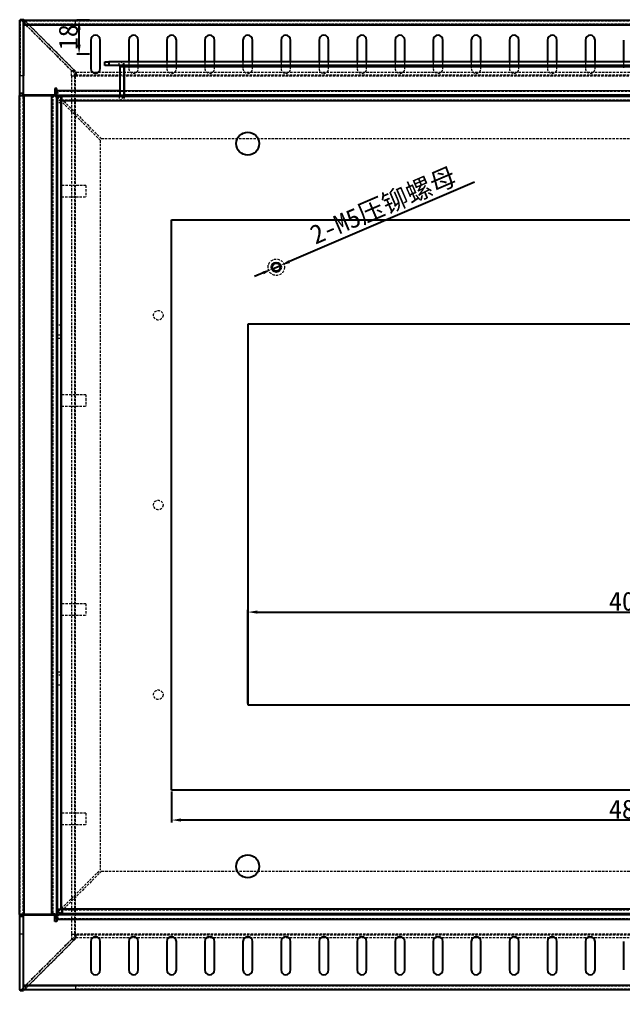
# Model space of a CAD drawing. Header units: millimetres. Extents: x -14348 to 6039, y -1826 to 2921.
# Drawn here: x -5723 to -5406, y 2055 to 2566 of the extents above; entities that cross this region are included whole.
import ezdxf

# ---------------------------------------------------------------- set-up
doc = ezdxf.new("R2010")
doc.units = ezdxf.units.MM
doc.linetypes.add('HIDDEN', pattern=[1.905, 1.27, -0.635])
doc.layers.add('标注', color=3, linetype='Continuous')
doc.dimstyles.new('ISO-25', dxfattribs={"dimtxt": 10, "dimasz": 5, "dimexe": 1.25, "dimexo": 0.625, "dimtad": 1, "dimdsep": 46, "dimtxsty": 'Standard', "dimcen": 2.5, "dimadec": 0, "dimazin": 0, "dimtfac": 1, "dimtmove": 0, "dimatfit": 3, "dimfxl": 1, "dimarcsym": 0})

# ---------------------------------------------------------------- blocks, each defined once
blk = doc.blocks.new('*D172')
at = {"layer": 'Defpoints', "color": 0, "transparency": 16777216}
for p in [(-5586.07, 2436.69), (-5590.66, 2434.71)]:
    blk.add_point(p, dxfattribs=at)
at = {"layer": '标注', "color": 0, "lineweight": -2, "transparency": 16777216}
for p, q in [((-5484.26, 2480.48), (-5581.47, 2438.67)), ((-5590.66, 2434.71), (-5586.07, 2436.69)), ((-5595.25, 2432.74), (-5599.85, 2430.76))]:
    blk.add_line(p, q, dxfattribs=at)
at = {"layer": '标注', "color": 0, "transparency": 16777216}
for points in [[(-5581.8, 2439.43), (-5581.14, 2437.9), (-5586.07, 2436.69)], [(-5595.58, 2433.5), (-5594.92, 2431.97), (-5590.66, 2434.71)]]:
    blk.add_solid(points, dxfattribs=at)
at = {"layer": '标注', "color": 0, "transparency": 16777216, "insert": (-5532.01, 2467.77), "char_height": 10, "attachment_point": 5, "rotation": 23.275}
blk.add_mtext('2-M5{\\fSimSun|b0|i0|c134|p2;压铆螺母}', dxfattribs=at)
blk = doc.blocks.new('*D173')
at = {"layer": 'Defpoints', "color": 0, "transparency": 16777216}
for p in [(-5203.36, 2254.4), (-5603.36, 2205.7), (-5203.36, 2205.7)]:
    blk.add_point(p, dxfattribs=at)
at = {"layer": '标注', "color": 0, "lineweight": -2, "transparency": 16777216}
for p, q in [((-5603.36, 2206.33), (-5603.36, 2255.65)), ((-5598.36, 2254.4), (-5208.36, 2254.4)), ((-5203.36, 2206.33), (-5203.36, 2255.65))]:
    blk.add_line(p, q, dxfattribs=at)
at = {"layer": '标注', "color": 0, "transparency": 16777216}
for points in [[(-5598.36, 2255.24), (-5598.36, 2253.57), (-5603.36, 2254.4)], [(-5208.36, 2255.24), (-5208.36, 2253.57), (-5203.36, 2254.4)]]:
    blk.add_solid(points, dxfattribs=at)
at = {"layer": '标注', "color": 0, "transparency": 16777216, "insert": (-5403.36, 2260.03), "char_height": 10, "attachment_point": 5}
blk.add_mtext('400', dxfattribs=at)
blk = doc.blocks.new('*D176')
at = {"layer": 'Defpoints', "color": 0, "transparency": 16777216}
for p in [(-5643.36, 2160.7), (-5163.36, 2160.7), (-5643.36, 2145.06)]:
    blk.add_point(p, dxfattribs=at)
at = {"layer": '标注', "color": 0, "lineweight": -2, "transparency": 16777216}
for p, q in [((-5643.36, 2160.08), (-5643.36, 2143.81)), ((-5163.36, 2160.08), (-5163.36, 2143.81)), ((-5168.36, 2145.06), (-5638.36, 2145.06))]:
    blk.add_line(p, q, dxfattribs=at)
at = {"layer": '标注', "color": 0, "transparency": 16777216}
for points in [[(-5638.36, 2145.9), (-5638.36, 2144.23), (-5643.36, 2145.06)], [(-5168.36, 2145.9), (-5168.36, 2144.23), (-5163.36, 2145.06)]]:
    blk.add_solid(points, dxfattribs=at)
at = {"layer": '标注', "color": 0, "transparency": 16777216, "insert": (-5403.36, 2150.69), "char_height": 10, "attachment_point": 5}
blk.add_mtext('480', dxfattribs=at)
blk = doc.blocks.new('*D180')
at = {"layer": 'Defpoints', "color": 0, "transparency": 16777216}
for p in [(-5691.98, 2565.67), (-5685.86, 2565.67), (-5685.86, 2547.67)]:
    blk.add_point(p, dxfattribs=at)
at = {"layer": '标注', "color": 0, "lineweight": -2, "transparency": 16777216}
for p, q in [((-5686.49, 2565.67), (-5693.23, 2565.67)), ((-5691.98, 2552.67), (-5691.98, 2560.67)), ((-5686.49, 2547.67), (-5693.23, 2547.67))]:
    blk.add_line(p, q, dxfattribs=at)
at = {"layer": '标注', "color": 0, "transparency": 16777216}
for points in [[(-5692.82, 2560.67), (-5691.15, 2560.67), (-5691.98, 2565.67)], [(-5692.82, 2552.67), (-5691.15, 2552.67), (-5691.98, 2547.67)]]:
    blk.add_solid(points, dxfattribs=at)
at = {"layer": '标注', "color": 0, "transparency": 16777216, "insert": (-5697.61, 2556.67), "char_height": 10, "attachment_point": 5, "rotation": 90}
blk.add_mtext('18', dxfattribs=at)

msp = doc.modelspace()

# ---------------------------------------------------------------- linework, layer by layer
at = {"color": 7, "linetype": 'Continuous', "lineweight": 25}
for p, q in [((-5723.326, 2565.665), (-5721.326, 2565.665)), ((-5723.326, 2565.665), (-5723.326, 2527.065)), ((-5722.887, 2566.004), (-5722.887, 2565.665)), ((-5722.887, 2566.004), (-5721.239, 2566.004)), ((-5721.326, 2565.665), (-5721.326, 2527.065)), ((-5721.239, 2566.004), (-5721.239, 2536.262)), ((-5720.9, 2565.665), (-5721.239, 2566.004)), ((-5721.226, 2563.165), (-5721.226, 2565.665)), ((-5721.226, 2565.665), (-5085.499, 2565.665)), ((-5721.226, 2526.165), (-5721.226, 2563.165)), ((-5721.226, 2563.165), (-5085.499, 2563.165)), ((-5685.863, 2555.165), (-5685.863, 2540.165)), ((-5680.863, 2540.165), (-5680.863, 2555.165)), ((-5665.863, 2555.165), (-5665.863, 2543.702)), ((-5660.863, 2543.702), (-5660.863, 2555.165)), ((-5645.863, 2555.165), (-5645.863, 2543.702)), ((-5640.863, 2543.702), (-5640.863, 2555.165)), ((-5625.863, 2555.165), (-5625.863, 2543.702)), ((-5620.863, 2543.702), (-5620.863, 2555.165)), ((-5605.863, 2555.165), (-5605.863, 2543.702)), ((-5600.863, 2543.702), (-5600.863, 2555.165)), ((-5585.863, 2555.165), (-5585.863, 2543.702)), ((-5580.863, 2543.702), (-5580.863, 2555.165)), ((-5565.863, 2555.165), (-5565.863, 2543.702)), ((-5560.863, 2543.702), (-5560.863, 2555.165)), ((-5545.863, 2555.165), (-5545.863, 2543.702)), ((-5540.863, 2543.702), (-5540.863, 2555.165)), ((-5525.863, 2555.165), (-5525.863, 2543.702)), ((-5520.863, 2543.702), (-5520.863, 2555.165)), ((-5505.863, 2555.165), (-5505.863, 2543.702)), ((-5500.863, 2543.702), (-5500.863, 2555.165)), ((-5485.863, 2555.165), (-5485.863, 2543.702)), ((-5480.863, 2543.702), (-5480.863, 2555.165)), ((-5465.863, 2555.165), (-5465.863, 2543.702)), ((-5460.863, 2543.702), (-5460.863, 2555.165)), ((-5445.863, 2555.165), (-5445.863, 2543.702)), ((-5440.863, 2543.702), (-5440.863, 2555.165)), ((-5425.863, 2555.165), (-5425.863, 2543.702)), ((-5420.863, 2543.702), (-5420.863, 2555.165)), ((-5405.863, 2555.165), (-5405.863, 2543.702)), ((-5678.363, 2541.702), (-5678.363, 2543.702)), ((-5678.363, 2543.702), (-5676.363, 2543.702)), ((-5676.363, 2543.702), (-5676.363, 2541.702)), ((-5130.363, 2543.702), (-5676.363, 2543.702)), ((-5676.363, 2541.702), (-5678.363, 2541.702)), ((-5130.363, 2541.702), (-5676.363, 2541.702)), ((-5670.363, 2526.202), (-5670.363, 2541.202)), ((-5670.363, 2541.202), (-5668.363, 2541.202)), ((-5668.363, 2526.202), (-5668.363, 2541.202)), ((-5668.263, 2541.702), (-5668.263, 2541.202)), ((-5668.263, 2541.202), (-5138.463, 2541.202)), ((-5668.263, 2541.202), (-5668.263, 2526.202)), ((-5721.239, 2536.262), (-5721.326, 2536.262)), ((-5703.726, 2529.665), (-5704.726, 2529.665)), ((-5704.726, 2529.665), (-5704.726, 2526.165)), ((-5703.726, 2528.665), (-5703.726, 2529.665)), ((-5703.726, 2526.165), (-5703.726, 2528.665)), ((-5721.326, 2527.065), (-5723.326, 2527.065)), ((-5723.326, 2527.065), (-5723.326, 2526.065)), ((-5723.326, 2095.338), (-5723.326, 2526.065)), ((-5723.326, 2526.065), (-5720.826, 2526.065)), ((-5721.326, 2526.065), (-5721.326, 2527.065)), ((-5704.726, 2526.165), (-5721.226, 2526.165)), ((-5720.826, 2095.338), (-5720.826, 2526.065)), ((-5720.826, 2526.065), (-5706.326, 2526.065)), ((-5706.326, 2526.065), (-5703.826, 2526.065)), ((-5706.326, 2095.338), (-5706.326, 2526.065)), ((-5703.826, 2526.065), (-5703.826, 2095.338)), ((-5703.726, 2526.165), (-5670.364, 2526.165)), ((-5703.363, 2525.702), (-5701.363, 2525.702)), ((-5703.363, 2098.202), (-5703.363, 2525.702)), ((-5701.363, 2098.202), (-5701.363, 2525.702)), ((-5701.263, 2522.894), (-5701.363, 2522.994)), ((-5701.263, 2523.202), (-5701.263, 2525.702)), ((-5701.263, 2525.702), (-5105.463, 2525.702)), ((-5701.263, 2098.202), (-5701.263, 2523.202)), ((-5105.463, 2523.202), (-5701.263, 2523.202)), ((-5670.363, 2526.202), (-5668.363, 2526.202)), ((-5668.363, 2526.165), (-5668.263, 2526.165)), ((-5668.263, 2526.202), (-5668.263, 2525.702)), ((-5138.463, 2526.202), (-5668.263, 2526.202)), ((-5701.263, 2478.702), (-5701.363, 2478.702)), ((-5701.363, 2472.702), (-5701.263, 2472.702)), ((-5643.363, 2160.702), (-5643.363, 2460.702)), ((-5643.363, 2460.702), (-5163.363, 2460.702)), ((-5203.363, 2405.702), (-5603.363, 2405.702)), ((-5603.363, 2405.702), (-5603.363, 2205.702)), ((-5701.263, 2368.702), (-5701.363, 2368.702)), ((-5701.363, 2362.702), (-5701.263, 2362.702)), ((-5701.263, 2258.702), (-5701.363, 2258.702)), ((-5701.363, 2252.702), (-5701.263, 2252.702)), ((-5603.363, 2205.702), (-5203.363, 2205.702)), ((-5163.363, 2160.702), (-5643.363, 2160.702)), ((-5701.263, 2148.702), (-5701.363, 2148.702)), ((-5701.363, 2142.702), (-5701.263, 2142.702)), ((-5720.826, 2095.338), (-5723.326, 2095.338)), ((-5723.326, 2095.338), (-5723.326, 2094.338)), ((-5721.326, 2094.338), (-5723.326, 2094.338)), ((-5723.326, 2094.338), (-5723.326, 2055.738)), ((-5721.326, 2094.338), (-5721.326, 2095.338)), ((-5721.326, 2094.338), (-5721.326, 2055.738)), ((-5721.226, 2058.238), (-5721.226, 2095.238)), ((-5721.226, 2095.238), (-5704.726, 2095.238)), ((-5706.326, 2095.338), (-5720.826, 2095.338)), ((-5703.826, 2095.338), (-5706.326, 2095.338)), ((-5704.726, 2091.738), (-5704.726, 2095.238)), ((-5703.726, 2092.738), (-5703.726, 2095.238)), ((-5102.999, 2095.238), (-5703.726, 2095.238)), ((-5703.363, 2098.202), (-5701.363, 2098.202)), ((-5703.326, 2096.445), (-5702.914, 2096.858)), ((-5702.207, 2096.151), (-5702.619, 2095.738)), ((-5701.363, 2098.409), (-5701.263, 2098.509)), ((-5700.656, 2098.202), (-5701.263, 2098.202)), ((-5700.863, 2095.702), (-5700.863, 2097.702)), ((-5105.863, 2095.702), (-5700.863, 2095.702)), ((-5106.07, 2098.202), (-5700.656, 2098.202)), ((-5703.726, 2091.738), (-5704.726, 2091.738)), ((-5102.999, 2092.738), (-5703.726, 2092.738)), ((-5703.726, 2092.738), (-5703.726, 2091.738)), ((-5721.326, 2085.141), (-5721.239, 2085.141)), ((-5721.239, 2055.399), (-5721.239, 2085.141)), ((-5685.863, 2081.238), (-5685.863, 2066.238)), ((-5680.863, 2066.238), (-5680.863, 2081.238)), ((-5665.863, 2081.238), (-5665.863, 2066.238)), ((-5660.863, 2066.238), (-5660.863, 2081.238)), ((-5645.863, 2081.238), (-5645.863, 2066.238)), ((-5640.863, 2066.238), (-5640.863, 2081.238)), ((-5625.863, 2081.238), (-5625.863, 2066.238)), ((-5620.863, 2066.238), (-5620.863, 2081.238)), ((-5605.863, 2081.238), (-5605.863, 2066.238)), ((-5600.863, 2066.238), (-5600.863, 2081.238)), ((-5585.863, 2081.238), (-5585.863, 2066.238)), ((-5580.863, 2066.238), (-5580.863, 2081.238)), ((-5565.863, 2081.238), (-5565.863, 2066.238)), ((-5560.863, 2066.238), (-5560.863, 2081.238)), ((-5545.863, 2081.238), (-5545.863, 2066.238)), ((-5540.863, 2066.238), (-5540.863, 2081.238)), ((-5525.863, 2081.238), (-5525.863, 2066.238)), ((-5520.863, 2066.238), (-5520.863, 2081.238)), ((-5505.863, 2081.238), (-5505.863, 2066.238)), ((-5500.863, 2066.238), (-5500.863, 2081.238)), ((-5485.863, 2081.238), (-5485.863, 2066.238)), ((-5480.863, 2066.238), (-5480.863, 2081.238)), ((-5465.863, 2081.238), (-5465.863, 2066.238)), ((-5460.863, 2066.238), (-5460.863, 2081.238)), ((-5445.863, 2081.238), (-5445.863, 2066.238)), ((-5440.863, 2066.238), (-5440.863, 2081.238)), ((-5425.863, 2081.238), (-5425.863, 2066.238)), ((-5420.863, 2066.238), (-5420.863, 2081.238)), ((-5405.863, 2081.238), (-5405.863, 2066.238)), ((-5721.226, 2058.238), (-5085.499, 2058.238)), ((-5721.226, 2055.738), (-5721.226, 2058.238)), ((-5723.326, 2055.738), (-5721.326, 2055.738)), ((-5722.887, 2055.399), (-5722.887, 2055.738)), ((-5722.887, 2055.399), (-5721.239, 2055.399)), ((-5720.9, 2055.738), (-5721.239, 2055.399)), ((-5085.499, 2055.738), (-5721.226, 2055.738))]:
    msp.add_line(p, q, dxfattribs=at)
at = {"color": 7, "linetype": 'HIDDEN', "lineweight": 18}
for p, q in [((-5695.983, 2539.101), (-5722.887, 2566.004)), ((-5722.887, 2565.665), (-5722.887, 2536.262)), ((-5721.226, 2563.665), (-5085.499, 2563.665)), ((-5694.335, 2539.101), (-5720.9, 2565.665)), ((-5720.345, 2563.577), (-5720.345, 2565.225)), ((-5720.345, 2565.225), (-5693.923, 2565.225)), ((-5720.345, 2565.225), (-5693.442, 2538.322)), ((-5693.442, 2536.674), (-5720.345, 2563.577)), ((-5720.345, 2563.577), (-5693.923, 2563.577)), ((-5693.923, 2563.665), (-5693.923, 2565.665)), ((-5693.923, 2565.225), (-5112.803, 2565.225)), ((-5693.923, 2563.665), (-5693.923, 2563.577)), ((-5693.923, 2563.577), (-5112.803, 2563.577)), ((-5085.499, 2563.165), (-5721.226, 2563.165)), ((-5676.363, 2541.702), (-5676.363, 2543.702)), ((-5670.863, 2541.702), (-5670.863, 2543.702)), ((-5668.263, 2541.702), (-5668.263, 2543.702)), ((-5665.863, 2543.702), (-5665.863, 2540.165)), ((-5660.863, 2540.165), (-5660.863, 2543.702)), ((-5645.863, 2543.702), (-5645.863, 2540.165)), ((-5640.863, 2540.165), (-5640.863, 2543.702)), ((-5625.863, 2543.702), (-5625.863, 2540.165)), ((-5620.863, 2540.165), (-5620.863, 2543.702)), ((-5605.863, 2543.702), (-5605.863, 2540.165)), ((-5600.863, 2540.165), (-5600.863, 2543.702)), ((-5585.863, 2543.702), (-5585.863, 2540.165)), ((-5580.863, 2540.165), (-5580.863, 2543.702)), ((-5565.863, 2543.702), (-5565.863, 2540.165)), ((-5560.863, 2540.165), (-5560.863, 2543.702)), ((-5545.863, 2543.702), (-5545.863, 2540.165)), ((-5540.863, 2540.165), (-5540.863, 2543.702)), ((-5525.863, 2543.702), (-5525.863, 2540.165)), ((-5520.863, 2540.165), (-5520.863, 2543.702)), ((-5505.863, 2543.702), (-5505.863, 2540.165)), ((-5500.863, 2540.165), (-5500.863, 2543.702)), ((-5485.863, 2543.702), (-5485.863, 2540.165)), ((-5480.863, 2540.165), (-5480.863, 2543.702)), ((-5465.863, 2543.702), (-5465.863, 2540.165)), ((-5460.863, 2540.165), (-5460.863, 2543.702)), ((-5445.863, 2543.702), (-5445.863, 2540.165)), ((-5440.863, 2540.165), (-5440.863, 2543.702)), ((-5425.863, 2543.702), (-5425.863, 2540.165)), ((-5420.863, 2540.165), (-5420.863, 2543.702)), ((-5405.863, 2543.702), (-5405.863, 2540.165)), ((-5695.983, 2536.262), (-5695.983, 2539.101)), ((-5695.983, 2539.101), (-5694.335, 2539.101)), ((-5694.335, 2536.262), (-5694.335, 2539.101)), ((-5693.923, 2538.322), (-5693.923, 2536.674)), ((-5693.442, 2538.322), (-5693.923, 2538.322)), ((-5693.442, 2538.322), (-5693.442, 2536.674)), ((-5693.442, 2538.322), (-5113.284, 2538.322)), ((-5670.363, 2541.202), (-5668.363, 2541.202)), ((-5668.263, 2541.202), (-5138.463, 2541.202)), ((-5721.326, 2536.262), (-5723.326, 2536.262)), ((-5722.887, 2085.141), (-5722.887, 2536.262)), ((-5695.983, 2536.262), (-5694.335, 2536.262)), ((-5695.983, 2536.262), (-5695.983, 2085.141)), ((-5694.335, 2536.262), (-5694.335, 2085.141)), ((-5693.923, 2536.262), (-5694.335, 2536.262)), ((-5693.923, 2536.674), (-5693.923, 2536.262)), ((-5693.442, 2536.674), (-5693.923, 2536.674)), ((-5693.923, 2536.262), (-5112.803, 2536.262)), ((-5693.923, 2085.141), (-5693.923, 2536.262)), ((-5113.284, 2536.674), (-5693.442, 2536.674)), ((-5703.726, 2528.665), (-5102.999, 2528.665)), ((-5102.999, 2528.165), (-5703.726, 2528.165)), ((-5670.363, 2528.665), (-5668.363, 2528.665)), ((-5668.263, 2528.665), (-5138.463, 2528.665)), ((-5721.326, 2095.338), (-5721.326, 2526.065)), ((-5721.239, 2095.338), (-5721.239, 2526.065)), ((-5720.826, 2526.065), (-5720.826, 2095.338)), ((-5706.326, 2095.338), (-5706.326, 2526.065)), ((-5705.826, 2526.065), (-5705.826, 2095.338)), ((-5701.363, 2523.202), (-5703.363, 2523.202)), ((-5703.326, 2524.958), (-5703.326, 2096.445)), ((-5701.363, 2522.994), (-5703.326, 2524.958)), ((-5703.326, 2098.202), (-5703.326, 2524.958)), ((-5104.107, 2525.665), (-5702.619, 2525.665)), ((-5702.619, 2525.665), (-5680.119, 2503.165)), ((-5702.619, 2525.665), (-5701.363, 2525.665)), ((-5700.863, 2525.702), (-5701.288, 2525.665)), ((-5701.288, 2525.665), (-5105.437, 2525.665)), ((-5701.263, 2523.702), (-5105.463, 2523.702)), ((-5105.463, 2523.202), (-5701.263, 2523.202)), ((-5680.826, 2502.458), (-5701.263, 2522.894)), ((-5700.863, 2523.702), (-5700.863, 2525.702)), ((-5670.863, 2525.702), (-5670.863, 2523.702)), ((-5670.364, 2526.165), (-5668.363, 2526.165)), ((-5670.363, 2526.202), (-5668.363, 2526.202)), ((-5669.263, 2525.702), (-5669.263, 2523.702)), ((-5668.263, 2526.202), (-5138.463, 2526.202)), ((-5668.263, 2526.165), (-5138.463, 2526.165)), ((-5668.263, 2525.702), (-5668.263, 2523.702)), ((-5701.363, 2522.202), (-5703.363, 2522.202)), ((-5680.826, 2502.458), (-5680.826, 2118.945)), ((-5126.607, 2503.165), (-5680.119, 2503.165)), ((-5701.363, 2405.202), (-5703.363, 2405.202)), ((-5703.363, 2400.202), (-5701.363, 2400.202)), ((-5703.363, 2398.452), (-5701.363, 2398.452)), ((-5703.363, 2222.952), (-5701.363, 2222.952)), ((-5701.363, 2221.202), (-5703.363, 2221.202)), ((-5703.363, 2216.202), (-5701.363, 2216.202)), ((-5680.119, 2118.238), (-5702.207, 2096.151)), ((-5701.263, 2098.509), (-5680.826, 2118.945)), ((-5680.119, 2118.238), (-5126.607, 2118.238)), ((-5702.914, 2096.858), (-5701.363, 2098.409)), ((-5702.619, 2095.738), (-5104.107, 2095.738)), ((-5105.679, 2095.738), (-5701.046, 2095.738)), ((-5105.863, 2097.702), (-5700.863, 2097.702)), ((-5700.656, 2098.202), (-5106.07, 2098.202)), ((-5703.726, 2093.238), (-5102.999, 2093.238)), ((-5102.999, 2092.738), (-5703.726, 2092.738)), ((-5721.326, 2085.141), (-5723.326, 2085.141)), ((-5722.887, 2055.738), (-5722.887, 2085.141)), ((-5693.442, 2084.729), (-5720.345, 2057.826)), ((-5695.983, 2085.141), (-5694.335, 2085.141)), ((-5695.983, 2085.141), (-5695.983, 2082.303)), ((-5694.335, 2085.141), (-5694.335, 2082.303)), ((-5694.335, 2085.141), (-5693.923, 2085.141)), ((-5693.923, 2085.141), (-5693.923, 2084.729)), ((-5112.803, 2085.141), (-5693.923, 2085.141)), ((-5693.923, 2084.729), (-5693.442, 2084.729)), ((-5693.923, 2083.081), (-5693.923, 2084.729)), ((-5693.442, 2084.729), (-5113.284, 2084.729)), ((-5693.442, 2083.081), (-5693.442, 2084.729)), ((-5695.983, 2082.303), (-5722.887, 2055.399)), ((-5694.335, 2082.303), (-5720.9, 2055.738)), ((-5720.345, 2056.178), (-5693.442, 2083.081)), ((-5695.983, 2082.303), (-5694.335, 2082.303)), ((-5693.923, 2083.081), (-5693.442, 2083.081)), ((-5113.284, 2083.081), (-5693.442, 2083.081)), ((-5721.226, 2058.238), (-5085.499, 2058.238)), ((-5085.499, 2057.738), (-5721.226, 2057.738)), ((-5720.345, 2057.826), (-5693.923, 2057.826)), ((-5720.345, 2057.826), (-5720.345, 2056.178)), ((-5693.923, 2057.826), (-5693.923, 2057.738)), ((-5112.803, 2057.826), (-5693.923, 2057.826)), ((-5693.923, 2057.738), (-5693.923, 2055.738)), ((-5720.345, 2056.178), (-5693.923, 2056.178)), ((-5112.803, 2056.178), (-5693.923, 2056.178))]:
    msp.add_line(p, q, dxfattribs=at)
at = {"color": 8, "linetype": 'Continuous', "lineweight": 25}
for p, q in [((-5721.239, 2526.065), (-5721.239, 2536.262)), ((-5703.726, 2528.665), (-5670.363, 2528.665)), ((-5668.363, 2528.665), (-5668.263, 2528.665)), ((-5701.363, 2525.665), (-5701.288, 2525.665)), ((-5721.239, 2085.141), (-5721.239, 2095.338)), ((-5703.326, 2096.445), (-5703.326, 2098.202)), ((-5701.046, 2095.738), (-5702.619, 2095.738))]:
    msp.add_line(p, q, dxfattribs=at)
at = {"color": 30, "linetype": 'HIDDEN', "lineweight": 18, "true_color": 0xf26722}
for p, q in [((-5688.363, 2478.702), (-5701.263, 2478.702)), ((-5688.363, 2478.702), (-5688.363, 2472.702)), ((-5701.263, 2472.702), (-5688.363, 2472.702)), ((-5688.363, 2368.702), (-5701.263, 2368.702)), ((-5688.363, 2368.702), (-5688.363, 2362.702)), ((-5701.263, 2362.702), (-5688.363, 2362.702)), ((-5688.363, 2258.702), (-5701.263, 2258.702)), ((-5688.363, 2258.702), (-5688.363, 2252.702)), ((-5701.263, 2252.702), (-5688.363, 2252.702)), ((-5688.363, 2148.702), (-5701.263, 2148.702)), ((-5688.363, 2148.702), (-5688.363, 2142.702)), ((-5701.263, 2142.702), (-5688.363, 2142.702))]:
    msp.add_line(p, q, dxfattribs=at)
at = {"color": 7, "linetype": 'Continuous', "lineweight": 25, "flags": 128}
for points in [[(-5668.363, 2541.202), (-5668.411, 2541.689), (-5668.413, 2541.702)], [(-5701.288, 2525.665), (-5701.351, 2525.654), (-5701.363, 2525.651)], [(-5668.421, 2525.665), (-5668.411, 2525.714), (-5668.363, 2526.202)]]:
    msp.add_lwpolyline(points, dxfattribs=at)
at = {"color": 5, "linetype": 'Continuous', "lineweight": 25}
for centre in [(-5603.363, 2500.702), (-5603.363, 2120.702)]:
    msp.add_circle(centre, 6, dxfattribs=at)
at = {"color": 6, "linetype": 'HIDDEN', "lineweight": 18}
msp.add_circle((-5588.363, 2435.702), 4.325, dxfattribs=at)
at = {"color": 6, "linetype": 'Continuous', "lineweight": 25}
for radius in [2.5, 2.1]:
    msp.add_circle((-5588.363, 2435.702), radius, dxfattribs=at)
at = {"color": 165, "linetype": 'HIDDEN', "lineweight": 18, "true_color": 0x5e67af}
for centre in [(-5650.363, 2410.452), (-5650.363, 2310.702), (-5650.363, 2210.952)]:
    msp.add_circle(centre, 2.5, dxfattribs=at)
at = {"color": 7, "linetype": 'Continuous', "lineweight": 25}
for centre, radius, start, end in [((-5683.363, 2555.165), 2.5, 0, 180), ((-5663.363, 2555.165), 2.5, 0, 180), ((-5643.363, 2555.165), 2.5, 0, 180), ((-5623.363, 2555.165), 2.5, 0, 180), ((-5603.363, 2555.165), 2.5, 0, 180), ((-5583.363, 2555.165), 2.5, 0, 180), ((-5563.363, 2555.165), 2.5, 0, 180), ((-5543.363, 2555.165), 2.5, 0, 180), ((-5523.363, 2555.165), 2.5, 0, 180), ((-5503.363, 2555.165), 2.5, 0, 180), ((-5483.363, 2555.165), 2.5, 0, 180), ((-5463.363, 2555.165), 2.5, 0, 180), ((-5443.363, 2555.165), 2.5, 0, 180), ((-5423.363, 2555.165), 2.5, 0, 180), ((-5683.363, 2540.165), 2.5, 180, 0), ((-5670.863, 2541.202), 0.5, 0, 90), ((-5700.863, 2523.202), 0.5, 143.1301, 180), ((-5670.863, 2526.202), 0.5, 270, 0), ((-5683.363, 2081.238), 2.5, 0, 180), ((-5663.363, 2081.238), 2.5, 0, 180), ((-5643.363, 2081.238), 2.5, 0, 180), ((-5623.363, 2081.238), 2.5, 0, 180), ((-5603.363, 2081.238), 2.5, 0, 180), ((-5583.363, 2081.238), 2.5, 0, 180), ((-5563.363, 2081.238), 2.5, 0, 180), ((-5543.363, 2081.238), 2.5, 0, 180), ((-5523.363, 2081.238), 2.5, 0, 180), ((-5503.363, 2081.238), 2.5, 0, 180), ((-5483.363, 2081.238), 2.5, 0, 180), ((-5463.363, 2081.238), 2.5, 0, 180), ((-5443.363, 2081.238), 2.5, 0, 180), ((-5423.363, 2081.238), 2.5, 0, 180), ((-5683.363, 2066.238), 2.5, 180, 0), ((-5663.363, 2066.238), 2.5, 180, 0), ((-5643.363, 2066.238), 2.5, 180, 0), ((-5623.363, 2066.238), 2.5, 180, 0), ((-5603.363, 2066.238), 2.5, 180, 0), ((-5583.363, 2066.238), 2.5, 180, 0), ((-5563.363, 2066.238), 2.5, 180, 0), ((-5543.363, 2066.238), 2.5, 180, 0), ((-5523.363, 2066.238), 2.5, 180, 0), ((-5503.363, 2066.238), 2.5, 180, 0), ((-5483.363, 2066.238), 2.5, 180, 0), ((-5463.363, 2066.238), 2.5, 180, 0), ((-5443.363, 2066.238), 2.5, 180, 0), ((-5423.363, 2066.238), 2.5, 180, 0)]:
    msp.add_arc(centre, radius, start, end, dxfattribs=at)
at = {"color": 7, "linetype": 'HIDDEN', "lineweight": 18}
for centre, radius, start, end in [((-5670.863, 2541.202), 2.5, 11.53696, 90), ((-5663.363, 2540.165), 2.5, 180, 0), ((-5643.363, 2540.165), 2.5, 180, 0), ((-5623.363, 2540.165), 2.5, 180, 0), ((-5603.363, 2540.165), 2.5, 180, 0), ((-5583.363, 2540.165), 2.5, 180, 0), ((-5563.363, 2540.165), 2.5, 180, 0), ((-5543.363, 2540.165), 2.5, 180, 0), ((-5523.363, 2540.165), 2.5, 180, 0), ((-5503.363, 2540.165), 2.5, 180, 0), ((-5483.363, 2540.165), 2.5, 180, 0), ((-5463.363, 2540.165), 2.5, 180, 0), ((-5443.363, 2540.165), 2.5, 180, 0), ((-5423.363, 2540.165), 2.5, 180, 0), ((-5700.863, 2523.202), 2.5, 101.53696, 180), ((-5700.863, 2523.202), 0.5, 90, 143.1301), ((-5670.863, 2526.202), 2.5, 270, 347.60825)]:
    msp.add_arc(centre, radius, start, end, dxfattribs=at)
for points in [[(-5703.726, 2528.165), (-5703.633, 2528.127), (-5703.457, 2528.055), (-5703.199, 2527.531), (-5702.952, 2526.826), (-5702.758, 2526.157), (-5702.648, 2525.766), (-5702.619, 2525.665)], [(-5703.326, 2524.958), (-5703.658, 2525.051), (-5704.282, 2525.228), (-5705.064, 2525.486), (-5705.598, 2525.733), (-5705.808, 2525.926), (-5705.823, 2526.037), (-5705.826, 2526.065)], [(-5705.826, 2095.338), (-5705.788, 2095.432), (-5705.716, 2095.608), (-5705.192, 2095.866), (-5704.487, 2096.113), (-5703.819, 2096.306), (-5703.427, 2096.417), (-5703.326, 2096.445)], [(-5702.619, 2095.738), (-5702.713, 2095.406), (-5702.889, 2094.782), (-5703.147, 2094.001), (-5703.394, 2093.467), (-5703.588, 2093.256), (-5703.698, 2093.242), (-5703.726, 2093.238)]]:
    msp.add_open_spline(points, degree=3, knots=[0, 0, 0, 0, 0.2529898, 0.4762162, 0.699426, 0.9226359, 1, 1, 1, 1], dxfattribs=at)
at = {"color": 7, "linetype": 'Continuous', "lineweight": 25}
for points, knots in [([(-5703.326, 2524.958), (-5703.423, 2525.095), (-5703.617, 2525.37), (-5703.799, 2525.74), (-5703.818, 2525.971), (-5703.826, 2526.065)], [0, 0, 0, 0, 0.3714826, 0.7447862, 1, 1, 1, 1]), ([(-5703.726, 2526.165), (-5703.589, 2526.148), (-5703.314, 2526.114), (-5702.945, 2525.895), (-5702.713, 2525.731), (-5702.619, 2525.665)], [0, 0, 0, 0, 0.3714826, 0.7447862, 1, 1, 1, 1]), ([(-5703.826, 2095.338), (-5703.81, 2095.475), (-5703.776, 2095.75), (-5703.556, 2096.12), (-5703.393, 2096.351), (-5703.326, 2096.445)], [0, 0, 0, 0, 0.3714826, 0.7447862, 1, 1, 1, 1]), ([(-5702.619, 2095.738), (-5702.756, 2095.641), (-5703.031, 2095.447), (-5703.401, 2095.266), (-5703.632, 2095.246), (-5703.726, 2095.238)], [0, 0, 0, 0, 0.37148257, 0.74478622, 1, 1, 1, 1])]:
    msp.add_open_spline(points, degree=3, knots=knots, dxfattribs=at)
for points in [[(-5703.363, 2098.202), (-5703.325, 2097.874), (-5703.25, 2097.219), (-5702.672, 2096.392), (-5701.846, 2095.814), (-5701.191, 2095.739), (-5700.863, 2095.702)], [(-5701.363, 2098.202), (-5701.355, 2098.136), (-5701.34, 2098.005), (-5701.225, 2097.84), (-5701.059, 2097.724), (-5700.928, 2097.709), (-5700.863, 2097.702)], [(-5700.863, 2095.702), (-5700.846, 2095.739), (-5700.811, 2095.814), (-5700.759, 2096.392), (-5700.708, 2097.219), (-5700.673, 2097.874), (-5700.656, 2098.202)]]:
    msp.add_open_spline(points, degree=3, dxfattribs=at)

# ---------------------------------------------------------------- dimensions: what is measured, and where the dimension line sits
at = {"layer": '标注'}
dim = msp.add_linear_dim(base=(-5691.985, 2565.665), p1=(-5685.863, 2547.665), p2=(-5685.863, 2565.665), angle=90, dimstyle='ISO-25', dxfattribs=at)
dim.commit()
dim.dimension.update_dxf_attribs({"geometry": '*D180', "text_midpoint": (-5697.61, 2556.665)})
at = {"layer": '标注', "color": 6}
dim = msp.add_diameter_dim_2p(p1=(-5590.659, 2434.714), p2=(-5586.066, 2436.689), text='2-M5{\\fSimSun|b0|i0|c134|p2;压铆螺母}', dimstyle='ISO-25', dxfattribs=at)
dim.commit()
dim.dimension.update_dxf_attribs({"geometry": '*D172', "text_midpoint": (-5529.173, 2461.162), "dimtype": 163})
at = {"layer": '标注'}
for base, p1, p2, picture, middle in [((-5203.363, 2254.403), (-5603.363, 2205.702), (-5203.363, 2205.702), '*D173', (-5403.363, 2260.028)), ((-5643.363, 2145.064), (-5163.363, 2160.702), (-5643.363, 2160.702), '*D176', (-5403.363, 2150.689))]:
    dim = msp.add_linear_dim(base=base, p1=p1, p2=p2, dimstyle='ISO-25', dxfattribs=at)
    dim.commit()
    dim.dimension.update_dxf_attribs({"geometry": picture, "text_midpoint": middle})

doc.saveas('drawing.dxf')
